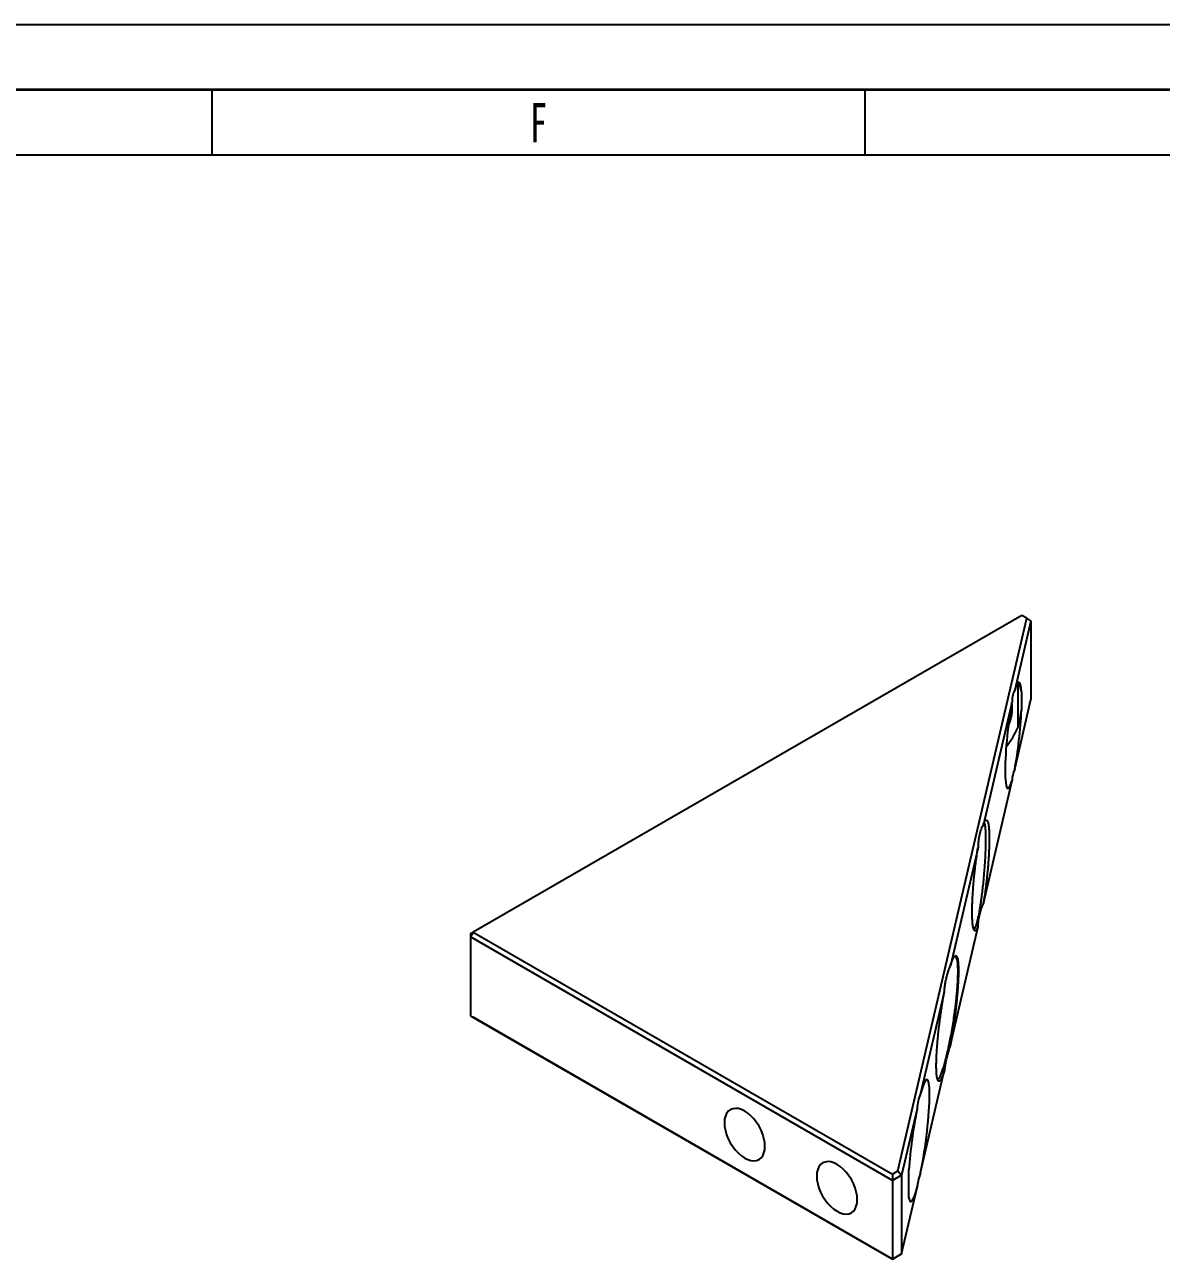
# Model space of a CAD drawing. Header units: millimetres. Extents: x 0 to 420, y 1 to 298.
# Drawn here: x 245.7 to 332.7, y 203.5 to 298 of the extents above; entities that cross this region are included whole.
import ezdxf

# ---------------------------------------------------------------- set-up
doc = ezdxf.new("R2010")
doc.units = ezdxf.units.MM
doc.layers.add('SLD-0', color=179, linetype='Continuous')
doc.layers.add('도면층1', color=4, linetype='Continuous', lineweight=35)
doc.layers.add('도면층2', color=3, linetype='Continuous', lineweight=25)
doc.styles.add('SLDTEXTSTYLE6', font='TXT', dxfattribs={"width": 0.638186})

msp = doc.modelspace()

# ---------------------------------------------------------------- linework, layer by layer
at = {"color": 7, "linetype": 'Continuous', "lineweight": 25}
for p, q in [((322.0096, 252.7652), (280.0074, 228.5178)), ((312.5334, 210.2297), (322.3996, 252.54)), ((322.3996, 252.54), (322.0096, 252.7652)), ((322.7167, 252.3569), (322.3996, 252.54)), ((322.7167, 252.3569), (321.4768, 247.0397)), ((322.7167, 252.3569), (322.7167, 246.3145)), ((321.7346, 244.2018), (321.7346, 247.6209)), ((321.9867, 246.9091), (321.9867, 245.5018)), ((321.272, 246.1614), (319.0787, 236.7558)), ((321.4768, 240.9973), (322.7167, 246.3145)), ((319.0787, 230.7134), (321.272, 240.119)), ((318.6666, 234.9885), (316.5545, 225.9307)), ((316.5545, 219.8883), (318.6666, 228.9461)), ((280.0074, 228.5178), (279.7953, 228.1504)), ((279.7953, 228.3953), (280.0074, 228.5178)), ((279.7953, 228.3953), (279.7953, 228.1504)), ((312.1101, 209.4955), (279.7953, 228.1504)), ((279.7953, 228.1504), (279.7953, 222.108)), ((280.0074, 228.5178), (312.1101, 209.9854)), ((316.0841, 223.9136), (314.2714, 216.1399)), ((279.7953, 222.108), (312.1101, 203.4531)), ((279.7953, 222.108), (280.0074, 221.9855)), ((312.1101, 203.453), (280.0074, 221.9855)), ((314.2714, 210.0975), (316.0841, 217.8712)), ((314.0029, 214.9883), (312.8172, 209.9037)), ((312.1101, 209.9854), (312.5334, 210.2297)), ((312.1101, 209.9854), (312.1101, 209.4955)), ((312.8172, 209.9037), (312.1101, 209.4955)), ((312.5334, 210.2297), (312.8172, 209.9037)), ((312.8172, 209.9037), (312.8172, 203.8613)), ((313.3644, 208.1567), (313.3644, 210.3018)), ((312.1101, 209.4955), (312.1101, 203.4531)), ((312.8172, 203.8613), (314.0029, 208.9459)), ((312.1101, 203.4531), (312.8172, 203.8613)), ((312.5334, 203.6974), (312.1101, 203.453)), ((312.1101, 203.4531), (312.1101, 203.453)), ((312.8172, 203.8613), (312.5334, 203.6974))]:
    msp.add_line(p, q, dxfattribs=at)
at = {"color": 7, "linetype": 'Continuous', "lineweight": 25, "flags": 128}
for points in [[(302.352, 212.1075), (302.3329, 212.3996), (302.2759, 212.7066), (302.1824, 213.0209), (302.0549, 213.3349), (301.8964, 213.6408), (301.7107, 213.931), (301.5026, 214.1984), (301.2771, 214.4365), (301.0397, 214.6393), (300.7964, 214.8019), (300.553, 214.9203), (300.3157, 214.9915), (300.0901, 215.0138), (299.882, 214.9867), (299.6964, 214.9108), (299.5378, 214.788), (299.4103, 214.6213), (299.3169, 214.4148), (299.2599, 214.1736), (299.2407, 213.9036), (299.2599, 213.6115), (299.3169, 213.3045), (299.4103, 212.9902), (299.5378, 212.6762), (299.6964, 212.3703), (299.882, 212.0801), (300.0901, 211.8127), (300.3157, 211.5746), (300.553, 211.3718), (300.7964, 211.2092), (301.0397, 211.0908), (301.2771, 211.0196), (301.5026, 210.9972), (301.7107, 211.0244), (301.8964, 211.1003), (302.0549, 211.2231), (302.1824, 211.3898), (302.2759, 211.5963), (302.3329, 211.8375), (302.352, 212.1075)], [(309.4231, 208.0255), (309.4039, 208.3175), (309.3469, 208.6245), (309.2535, 208.9389), (309.126, 209.2529), (308.9674, 209.5587), (308.7818, 209.849), (308.5737, 210.1164), (308.3482, 210.3545), (308.1108, 210.5573), (307.8674, 210.7199), (307.6241, 210.8383), (307.3867, 210.9095), (307.1612, 210.9318), (306.9531, 210.9047), (306.7674, 210.8288), (306.6089, 210.7059), (306.4814, 210.5392), (306.3879, 210.3327), (306.331, 210.0915), (306.3118, 209.8216), (306.331, 209.5295), (306.3879, 209.2225), (306.4814, 208.9081), (306.6089, 208.5942), (306.7674, 208.2883), (306.9531, 207.9981), (307.1612, 207.7306), (307.3867, 207.4926), (307.6241, 207.2897), (307.8674, 207.1271), (308.1108, 207.0087), (308.3482, 206.9375), (308.5737, 206.9152), (308.7818, 206.9423), (308.9674, 207.0183), (309.126, 207.1411), (309.2535, 207.3078), (309.3469, 207.5143), (309.4039, 207.7555), (309.4231, 208.0255)]]:
    msp.add_lwpolyline(points, dxfattribs=at)
at = {"color": 7, "linetype": 'Continuous', "lineweight": 25}
for centre, radius, start, end in [((318.306, 245.6332), 2.9874, 333.712545, 8.80349), ((315.8562, 246.7661), 6.4134, 320.777221, 336.431715)]:
    msp.add_arc(centre, radius, start, end, dxfattribs=at)
for centre, major_axis, ratio, start_param, end_param in [((321.3744, 243.5793), (0.4215, 4.081), 0.1144618, 5.6784151, 6.8538646), ((324.6648, 241.6798), (-2.9375, 5.5999), 0.3035115, 0.174573, 0.5015356), ((320.2779, 244.2123), (1.1345, 3.6602), 0.3661313, 5.646734, 6.0072208), ((321.3744, 243.5793), (0.4215, 4.081), 0.1144618, 0.8976419, 3.712272), ((321.3744, 243.5793), (0.4215, 4.081), 0.1144618, 4.0392346, 5.2146841), ((320.2779, 244.2123), (1.1345, 3.6602), 0.3661313, 4.8225162, 5.183003), ((324.6648, 241.6798), (3.1466, 2.4139), 0.5266458, 2.4076684, 2.734631), ((314.1371, 212.5429), (0.632, 4.6783), 0.1133464, 4.1777416, 6.9923716), ((318.4512, 215.0334), (4.4403, 0.3575), 0.8018624, 2.7271689, 3.0541315), ((314.1371, 212.5429), (0.632, 4.6783), 0.1133464, 1.0361489, 2.0856125), ((318.4512, 215.0334), (4.2962, 6.5687), 0.1762879, 2.5283541, 2.8553167), ((314.1371, 212.5429), (0.632, 4.6783), 0.1133464, 2.8013155, 3.850779)]:
    msp.add_ellipse(centre, major_axis=major_axis, ratio=ratio, start_param=start_param, end_param=end_param, dxfattribs=at)
for points, knots in [([(319.0787, 236.7558), (319.0616, 236.7271), (319.0275, 236.6698), (318.9654, 236.5486), (318.8966, 236.3882), (318.8279, 236.1819), (318.7721, 235.9622), (318.7289, 235.7324), (318.6972, 235.4914), (318.6758, 235.2445), (318.6696, 235.0729), (318.6666, 234.9885)], [0, 0, 0, 0, 0.06272216, 0.12506184, 0.25008748, 0.3749212, 0.49983266, 0.62658084, 0.74986605, 0.87695012, 1, 1, 1, 1]), ([(319.0787, 236.7558), (319.0849, 236.7721), (319.0998, 236.8111), (319.1258, 236.8731), (319.1537, 236.9321), (319.1837, 236.9866), (319.2103, 237.0268), (319.2386, 237.0603), (319.2636, 237.0812), (319.29, 237.0935), (319.3131, 237.095), (319.3374, 237.0859), (319.3584, 237.0679), (319.3803, 237.0374), (319.3991, 237.0002), (319.4184, 236.9487), (319.4346, 236.8925), (319.4511, 236.8204), (319.4648, 236.7458), (319.4783, 236.6539), (319.4893, 236.5616), (319.4997, 236.4508), (319.5078, 236.3416), (319.515, 236.2128), (319.5202, 236.088), (319.524, 235.9491), (319.5259, 235.8344), (319.5267, 235.7338), (319.5267, 235.682), (319.5268, 235.6561)], [0, 0, 0, 0, 0.0269576, 0.064406, 0.1139961, 0.1509118, 0.1997269, 0.2360175, 0.2839473, 0.3195402, 0.3665029, 0.4013489, 0.4472959, 0.4813723, 0.5262923, 0.5596052, 0.6035268, 0.6361134, 0.6791069, 0.7110354, 0.7532125, 0.7845816, 0.8260928, 0.8570287, 0.898058, 0.928709, 0.9643772, 0.9821696, 1, 1, 1, 1]), ([(319.2746, 235.6069), (319.2726, 235.7977), (319.2684, 236.1836), (319.2407, 236.5272), (319.2103, 236.7336), (319.1837, 236.8506), (319.1634, 236.8957), (319.1537, 236.9172)], [0, 0, 0, 0, 0.2795185, 0.5654832, 0.7127891, 0.8634419, 1, 1, 1, 1]), ([(318.3372, 228.7565), (318.3549, 228.7537), (318.3907, 228.7478), (318.4508, 228.8288), (318.5041, 228.9482), (318.5486, 229.0771), (318.583, 229.1906), (318.618, 229.32), (318.6535, 229.4647), (318.6892, 229.6236), (318.7279, 229.8097), (318.7689, 230.0236), (318.812, 230.2675), (318.8541, 230.5253), (318.8956, 230.7976), (318.9446, 231.1438), (319.0003, 231.5744), (319.0601, 232.0956), (319.1098, 232.5869), (319.1502, 233.0368), (319.1927, 233.567), (319.235, 234.2183), (319.2683, 234.9672), (319.2725, 235.3953), (319.2746, 235.6069)], [0, 0, 0, 0, 0.05497225, 0.11172233, 0.17018163, 0.19927259, 0.22885682, 0.25948566, 0.28927468, 0.31927005, 0.35010519, 0.38702895, 0.42283127, 0.45942771, 0.49486209, 0.53001973, 0.58847497, 0.64522513, 0.70023558, 0.74054638, 0.77989664, 0.8557753, 0.92870971, 1, 1, 1, 1]), ([(319.5268, 235.6561), (319.5267, 235.6211), (319.5266, 235.5511), (319.5255, 235.4423), (319.5233, 235.3044), (319.5197, 235.1508), (319.5139, 234.9644), (319.507, 234.7899), (319.4979, 234.5932), (319.4882, 234.4103), (319.476, 234.2052), (319.4635, 234.0156), (319.4483, 233.8043), (319.4331, 233.6099), (319.415, 233.3942), (319.3972, 233.1968), (319.3764, 232.979), (319.3564, 232.7805), (319.3331, 232.5625), (319.3109, 232.3649), (319.2853, 232.1489), (319.2611, 231.954), (319.2335, 231.7421), (319.2076, 231.5518), (319.1783, 231.3459), (319.151, 231.1621), (319.1202, 230.9643), (319.0969, 230.8213), (319.0821, 230.7332), (319.0787, 230.7134)], [0, 0, 0, 0, 0.0237275, 0.0474785, 0.07129305, 0.11217875, 0.14297329, 0.18425382, 0.2154204, 0.25729168, 0.28896666, 0.33159434, 0.36388863, 0.40740152, 0.44039672, 0.48488302, 0.51862962, 0.56413571, 0.598653, 0.64518434, 0.68046169, 0.72798526, 0.76398441, 0.81243219, 0.84909019, 0.89836345, 0.93559599, 0.98556984, 1, 1, 1, 1]), ([(318.6666, 228.9461), (318.6604, 228.9298), (318.6455, 228.8908), (318.6195, 228.8288), (318.5916, 228.7698), (318.5616, 228.7152), (318.5351, 228.6751), (318.5067, 228.6415), (318.4817, 228.6206), (318.4553, 228.6084), (318.4322, 228.6069), (318.4079, 228.616), (318.3869, 228.634), (318.365, 228.6644), (318.3463, 228.7017), (318.327, 228.7532), (318.3107, 228.8094), (318.2942, 228.8814), (318.2805, 228.956), (318.267, 229.0479), (318.2561, 229.1402), (318.2456, 229.2511), (318.2375, 229.3602), (318.2303, 229.489), (318.2251, 229.6139), (318.2211, 229.7594), (318.219, 229.8988), (318.2183, 230.0596), (318.2191, 230.2122), (318.2217, 230.3867), (318.2256, 230.551), (318.2315, 230.7375), (318.2383, 230.912), (318.2474, 231.1087), (318.2571, 231.2916), (318.2693, 231.4967), (318.2818, 231.6862), (318.2971, 231.8976), (318.3123, 232.092), (318.3304, 232.3077), (318.3481, 232.5051), (318.3689, 232.7229), (318.3889, 232.9214), (318.4122, 233.1394), (318.4345, 233.337), (318.46, 233.553), (318.4842, 233.7478), (318.5118, 233.9598), (318.5377, 234.1501), (318.567, 234.356), (318.5944, 234.5398), (318.6252, 234.7376), (318.6484, 234.8806), (318.6633, 234.9687), (318.6666, 234.9885)], [0, 0, 0, 0, 0.0134789, 0.0322032, 0.0569984, 0.0754564, 0.0998641, 0.1180095, 0.1419745, 0.1597711, 0.1832526, 0.2006757, 0.2236494, 0.2406877, 0.2631478, 0.2798044, 0.3017653, 0.3180587, 0.3395556, 0.3555199, 0.3766086, 0.3922933, 0.413049, 0.4285171, 0.4490318, 0.4643574, 0.4847358, 0.5000007, 0.5203547, 0.535644, 0.5560869, 0.5714843, 0.5921247, 0.607708, 0.6286438, 0.6444814, 0.6657953, 0.6819426, 0.7036991, 0.7201968, 0.7424401, 0.7593135, 0.7820667, 0.7993254, 0.8225912, 0.84023, 0.8639919, 0.8819915, 0.9062156, 0.9245447, 0.9491814, 0.9677978, 0.9927849, 1, 1, 1, 1]), ([(318.6666, 228.9461), (318.6684, 228.9869), (318.6721, 229.0693), (318.683, 229.1988), (318.7006, 229.3538), (318.7289, 229.5385), (318.7721, 229.7541), (318.8279, 229.9801), (318.8966, 230.2146), (318.9655, 230.4178), (319.0275, 230.585), (319.0616, 230.6705), (319.0787, 230.7134)], [0, 0, 0, 0, 0.0815837, 0.1649188, 0.2500877, 0.3732919, 0.4999549, 0.6249823, 0.749989, 0.8749925, 0.9373052, 1, 1, 1, 1]), ([(315.5691, 217.2037), (315.5988, 217.2283), (315.6599, 217.279), (315.7601, 217.4534), (315.8488, 217.6541), (315.9233, 217.8518), (315.9808, 218.0183), (316.0394, 218.2019), (316.0984, 218.4001), (316.1582, 218.6141), (316.2188, 218.8444), (316.2795, 219.0883), (316.3393, 219.3418), (316.3983, 219.605), (316.4569, 219.8796), (316.5144, 220.1626), (316.5888, 220.5468), (316.6776, 221.0389), (316.7775, 221.6507), (316.861, 222.2191), (316.9289, 222.7327), (316.9828, 223.1845), (317.0294, 223.6245), (317.0683, 224.0487), (317.099, 224.4529), (317.1213, 224.8333), (317.1347, 225.1858), (317.1392, 225.5066), (317.1347, 225.7922), (317.1213, 226.0394), (317.099, 226.2459), (317.0683, 226.41), (317.0294, 226.5298), (316.9829, 226.6065), (316.9286, 226.6317), (316.89, 226.6349), (316.8686, 226.6138), (316.8686, 226.6138)], [0, 0, 0, 0, 0.0433872, 0.0893121, 0.1375466, 0.1618153, 0.1870583, 0.2124508, 0.2376443, 0.2630682, 0.2892329, 0.315395, 0.3408189, 0.366015, 0.3914048, 0.416648, 0.4409192, 0.4891512, 0.5350762, 0.5784929, 0.6094702, 0.6389249, 0.6668694, 0.6933815, 0.7186113, 0.7427861, 0.7662066, 0.7892329, 0.8122593, 0.8356797, 0.8598545, 0.8850844, 0.9115964, 0.939541, 0.9689956, 0.999973, 1, 1, 1, 1]), ([(316.5545, 225.9307), (316.558, 225.9422), (316.5767, 226.0019), (316.6065, 226.0925), (316.6471, 226.2079), (316.6832, 226.3029), (316.722, 226.3963), (316.7564, 226.471), (316.7915, 226.5384), (316.8239, 226.5926), (316.8582, 226.6405), (316.8896, 226.6741), (316.9197, 226.6961), (316.947, 226.7069), (316.9742, 226.7066), (316.9998, 226.6948), (317.0237, 226.6714), (317.046, 226.6366), (317.0665, 226.5903), (317.0853, 226.5327), (317.1022, 226.4639), (317.1172, 226.3841), (317.1302, 226.2935), (317.1414, 226.1922), (317.1505, 226.0806), (317.1577, 225.9588), (317.1628, 225.8272), (317.1658, 225.6861), (317.1669, 225.5358), (317.1658, 225.3767), (317.1628, 225.2092), (317.1577, 225.0338), (317.1505, 224.8508), (317.1414, 224.6607), (317.1302, 224.464), (317.1172, 224.2611), (317.1022, 224.0526), (317.0853, 223.839), (317.0665, 223.6208), (317.046, 223.3984), (317.0237, 223.1725), (316.9998, 222.9435), (316.9742, 222.712), (316.947, 222.4787), (316.9183, 222.2439), (316.8882, 222.0083), (316.8567, 221.7725), (316.8239, 221.537), (316.7899, 221.3024), (316.7547, 221.0693), (316.7168, 220.8268), (316.6796, 220.5987), (316.6397, 220.3627), (316.6027, 220.1517), (316.573, 219.9879), (316.558, 219.9076), (316.5545, 219.8883)], [0, 0, 0, 0, 0.00644296, 0.03353927, 0.05364618, 0.08012883, 0.09972241, 0.1254538, 0.14443714, 0.16621948, 0.18758892, 0.21148096, 0.2290168, 0.24904752, 0.26861026, 0.28770037, 0.30631799, 0.32446757, 0.34215902, 0.35940721, 0.37623301, 0.39266277, 0.40872906, 0.42447, 0.43992965, 0.45515701, 0.47020587, 0.4851335, 0.49999988, 0.51486626, 0.52979389, 0.54484274, 0.56007011, 0.57552975, 0.5912707, 0.60733698, 0.62376674, 0.64059255, 0.65784074, 0.67553218, 0.69368177, 0.71229938, 0.7313895, 0.75095224, 0.77098296, 0.79147335, 0.81241099, 0.83378043, 0.85556277, 0.87773659, 0.90027763, 0.92645428, 0.94635383, 0.97320501, 0.99355704, 1, 1, 1, 1]), ([(316.0841, 223.9136), (316.0881, 223.9743), (316.0962, 224.0969), (316.1151, 224.2773), (316.139, 224.4571), (316.1685, 224.636), (316.2034, 224.8141), (316.249, 225.0146), (316.308, 225.2365), (316.3818, 225.474), (316.4637, 225.7067), (316.5239, 225.8553), (316.5545, 225.9307)], [0, 0, 0, 0, 0.0795415, 0.1605354, 0.2430327, 0.3270819, 0.4127285, 0.5000157, 0.6232484, 0.7499744, 0.873147, 1, 1, 1, 1]), ([(315.472, 218.2676), (315.4721, 218.2935), (315.4722, 218.3454), (315.4732, 218.453), (315.4758, 218.5926), (315.4809, 218.7681), (315.488, 218.9511), (315.4972, 219.1412), (315.5083, 219.3379), (315.5214, 219.5408), (315.5364, 219.7492), (315.5533, 219.9629), (315.572, 220.1811), (315.5925, 220.4035), (315.6148, 220.6294), (315.6388, 220.8584), (315.6644, 221.0898), (315.6916, 221.3232), (315.7203, 221.558), (315.7504, 221.7935), (315.7819, 222.0294), (315.8147, 222.2648), (315.8487, 222.4995), (315.8838, 222.7326), (315.9218, 222.975), (315.9589, 223.2032), (315.9988, 223.4392), (316.0358, 223.6502), (316.0656, 223.814), (316.0805, 223.8943), (316.0841, 223.9136)], [0, 0, 0, 0, 0.0148616, 0.0297386, 0.0595937, 0.0896912, 0.1201458, 0.1510649, 0.1825466, 0.2146789, 0.2475382, 0.2811896, 0.3156858, 0.3510685, 0.3873674, 0.4246024, 0.4627824, 0.5019076, 0.5419688, 0.5829493, 0.6248244, 0.667563, 0.7111274, 0.7554747, 0.8005565, 0.8529095, 0.8927083, 0.9464104, 0.9871142, 1, 1, 1, 1]), ([(316.5545, 219.8883), (316.5239, 219.7952), (316.4637, 219.6118), (316.3818, 219.3415), (316.308, 219.0789), (316.234, 218.7883), (316.167, 218.4806), (316.1118, 218.1614), (316.0932, 217.9667), (316.0841, 217.8712)], [0, 0, 0, 0, 0.1268618, 0.2500429, 0.376778, 0.5000194, 0.6729426, 0.8394775, 1, 1, 1, 1]), ([(316.0841, 217.8712), (316.0805, 217.8597), (316.0618, 217.7999), (316.0321, 217.7094), (315.9915, 217.594), (315.9553, 217.499), (315.9165, 217.4056), (315.8821, 217.3309), (315.847, 217.2635), (315.8147, 217.2092), (315.7804, 217.1614), (315.7489, 217.1278), (315.7189, 217.1058), (315.6916, 217.095), (315.6644, 217.0953), (315.6388, 217.1071), (315.6148, 217.1305), (315.5925, 217.1653), (315.572, 217.2116), (315.5533, 217.2692), (315.5364, 217.338), (315.5214, 217.4178), (315.5083, 217.5084), (315.4972, 217.6096), (315.488, 217.7213), (315.4809, 217.8431), (315.4758, 217.9747), (315.4732, 218.0925), (315.4722, 218.191), (315.4721, 218.242), (315.472, 218.2676)], [0, 0, 0, 0, 0.0128858, 0.0670781, 0.1072917, 0.1602567, 0.1994437, 0.2509061, 0.2888726, 0.332437, 0.3751757, 0.4229595, 0.4580309, 0.4980921, 0.5372174, 0.5753974, 0.6126324, 0.6489314, 0.684314, 0.7188102, 0.7524616, 0.785321, 0.8174533, 0.8489351, 0.8798542, 0.9103087, 0.9404062, 0.9702613, 0.9851384, 1, 1, 1, 1])]:
    msp.add_open_spline(points, degree=3, knots=knots, dxfattribs=at)
at = {"layer": 'SLD-0', "color": 7}
msp.add_line((420, 298), (0, 298), dxfattribs=at)
at = {"layer": '도면층1', "color": 7}
msp.add_line((415, 293), (5, 293), dxfattribs=at)
at = {"layer": '도면층2', "color": 7}
for p, q in [((260, 293), (260, 288)), ((310, 293), (310, 288)), ((410, 288), (10, 288))]:
    msp.add_line(p, q, dxfattribs=at)

# ---------------------------------------------------------------- texts
at = {"layer": '도면층2', "color": 7, "insert": (285.008, 291.9922), "char_height": 3, "attachment_point": 2, "style": 'SLDTEXTSTYLE6'}
msp.add_mtext('F', dxfattribs=at)

doc.saveas('drawing.dxf')
